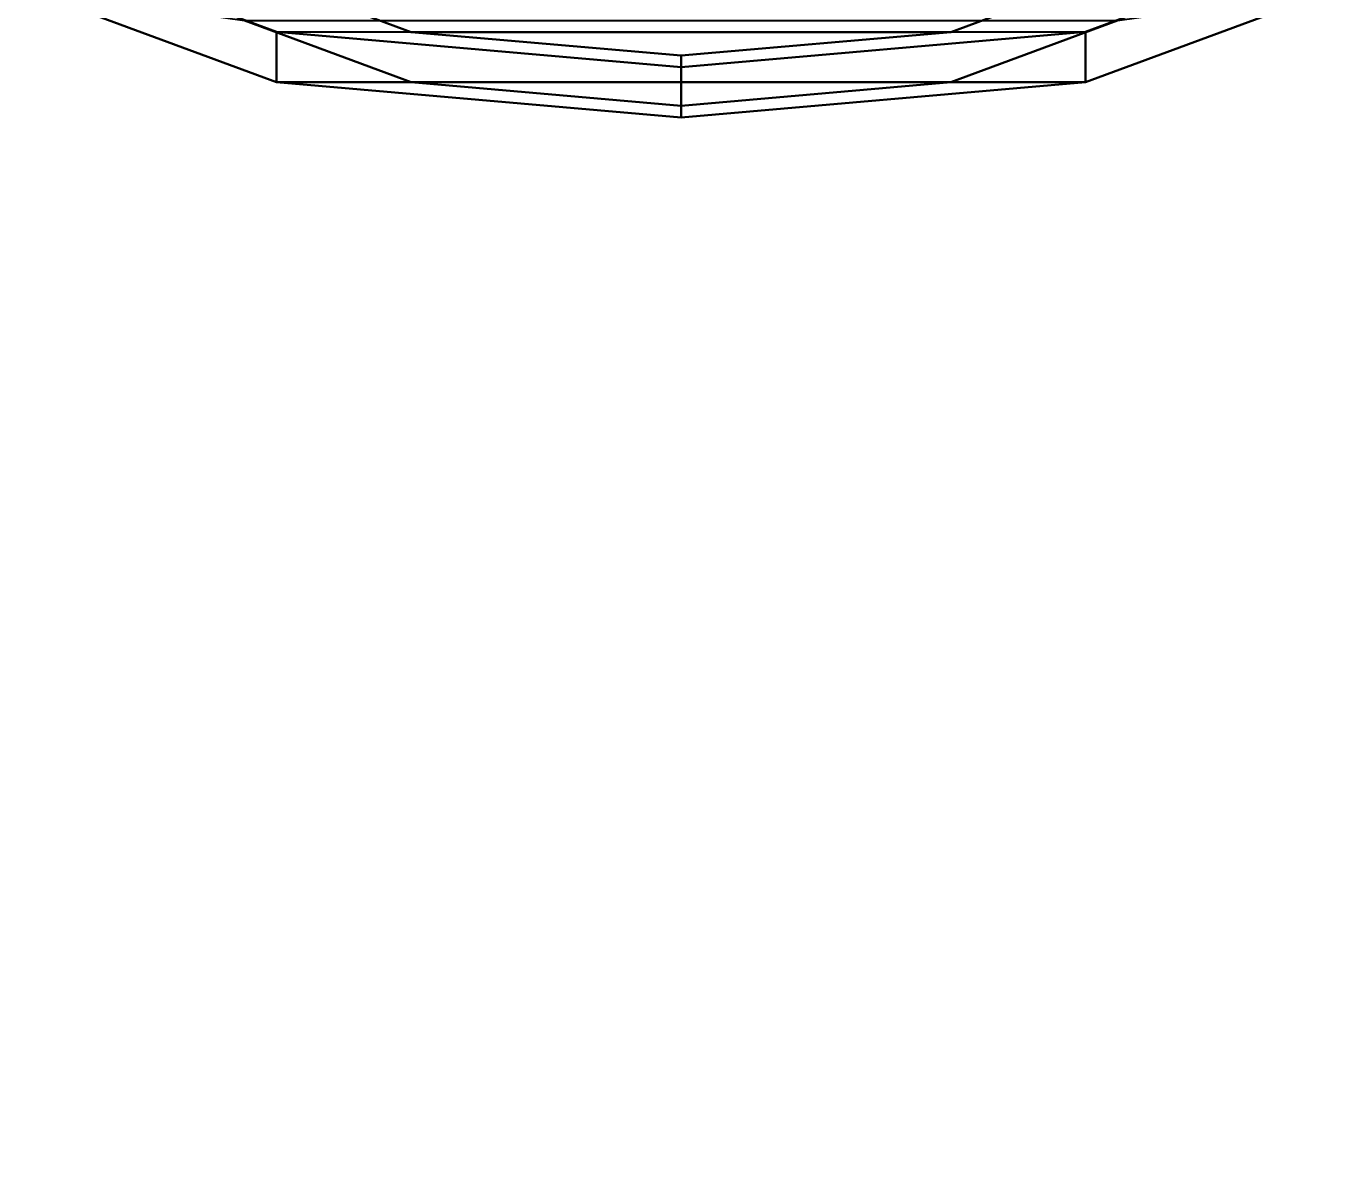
# Model space of a CAD drawing. Header units: millimetres. Extents: x -0.8 to 3, y -8.1 to 4.1.
# Drawn here: x -0.628 to 0.628, y -2.014 to -0.92 of the extents above; entities that cross this region are included whole.
import ezdxf

# ---------------------------------------------------------------- set-up
doc = ezdxf.new("R2010")
doc.units = ezdxf.units.MM

msp = doc.modelspace()

# ---------------------------------------------------------------- linework, layer by layer
for points in [[(-0.3879, -0.9254, 1.5575), (-0.6277, -0.8366, 1.2397), (-0.6277, -0.8847, 1.2262), (-0.3879, -0.9735, 1.5441)], [(-0.2586, -0.9256, 1.3727), (-0.4185, -0.8664, 1.1608), (-0.6277, -0.8366, 1.2397), (-0.3879, -0.9254, 1.5575)], [(0.4185, -0.8664, 1.1608), (0.2586, -0.9256, 1.3727), (0.3879, -0.9254, 1.5575), (0.6277, -0.8366, 1.2397)], [(0.6277, -0.8366, 1.2397), (0.3879, -0.9254, 1.5575), (0.3879, -0.9735, 1.5441), (0.6277, -0.8847, 1.2262)], [(-0.2586, -0.9256, 1.3727), (0.2586, -0.9256, 1.3727), (0.4185, -0.8664, 1.1608), (-0.4185, -0.8664, 1.1608)], [(-0.3879, -0.9735, 1.5441), (-0.6277, -0.8847, 1.2262), (-0.4185, -0.9146, 1.1473), (-0.2586, -0.9738, 1.3592)], [(0.6277, -0.8847, 1.2262), (0.3879, -0.9735, 1.5441), (0.2586, -0.9738, 1.3592), (0.4185, -0.9146, 1.1473)], [(-0.4185, -0.9146, 1.1473), (0.4185, -0.9146, 1.1473), (0.2586, -0.9738, 1.3592), (-0.2586, -0.9738, 1.3592)], [(0, -0.9593, 1.6789), (-0.3879, -0.9254, 1.5575), (-0.3879, -0.9735, 1.5441), (0, -1.0074, 1.6655)], [(0, -0.9482, 1.4536), (-0.2586, -0.9256, 1.3727), (-0.3879, -0.9254, 1.5575), (0, -0.9593, 1.6789)], [(0, -0.9482, 1.4536), (0, -0.9482, 1.4536), (0.2586, -0.9256, 1.3727), (-0.2586, -0.9256, 1.3727)], [(0.3879, -0.9254, 1.5575), (0, -0.9593, 1.6789), (0, -1.0074, 1.6655), (0.3879, -0.9735, 1.5441)], [(0.2586, -0.9256, 1.3727), (0, -0.9482, 1.4536), (0, -0.9593, 1.6789), (0.3879, -0.9254, 1.5575)], [(0, -1.0074, 1.6655), (-0.3879, -0.9735, 1.5441), (-0.2586, -0.9738, 1.3592), (0, -0.9964, 1.4401)], [(-0.2586, -0.9738, 1.3592), (0.2586, -0.9738, 1.3592), (0, -0.9964, 1.4401)], [(0.3879, -0.9735, 1.5441), (0, -1.0074, 1.6655), (0, -0.9964, 1.4401), (0.2586, -0.9738, 1.3592)]]:
    msp.add_3dface(points)

# ---------------------------------------------------------------- texts
at = {"extrusion": (-1, 0, 0), "insert": (0, 0.08, -3.32), "char_height": 2.5, "width": 1.59, "attachment_point": 1, "text_direction": (0, -1, 0)}
msp.add_mtext('58.59', dxfattribs=at)

doc.saveas('drawing.dxf')
